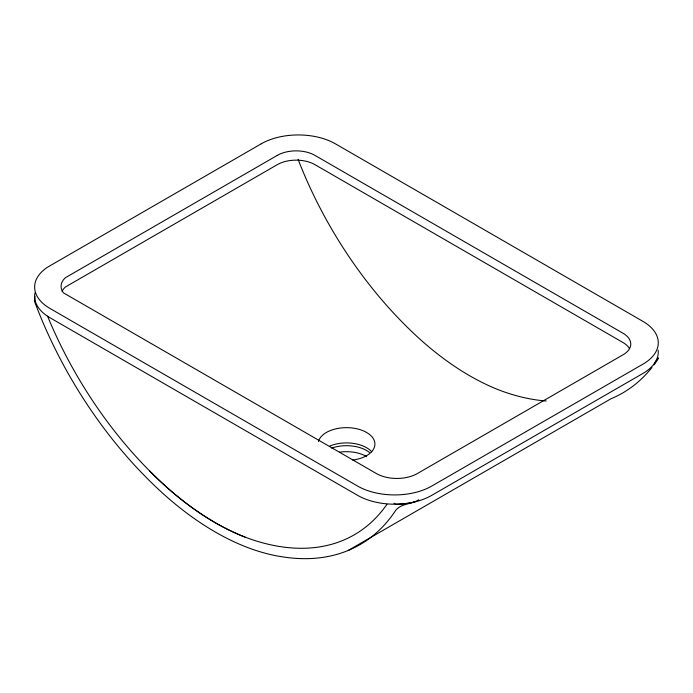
<?xml version="1.0" encoding="UTF-8"?>
<svg xmlns="http://www.w3.org/2000/svg" width="693" height="693" viewBox="0 0 693 693"><rect width="100%" height="100%" fill="white"/><g stroke="black" fill="none" stroke-linecap="round" stroke-linejoin="round"><path stroke-width="1.04" d="M34.867 296.361L34.65 301.672A298.995 172.626 60 0 0 147.245 478.439A273.042 157.64 60 0 0 283.212 556.947A298.995 172.626 60 0 0 395.807 510.178C401.585 503.257 411.755 504.409 418.797 499.766M654.287 363.808L658.133 357.709L658.35 358.584A298.995 172.626 60 0 1 653.941 364.873M348.284 550.415L610.828 398.847A298.995 172.626 60 0 0 651.948 367.455M393.988 503.213L395.807 504.27A52.443 30.275 0 0 0 415.064 501.923M62.067 291.355A27.902 16.112 0 0 1 65.359 287.023L277.33 164.639A26.568 15.341 0 0 1 314.908 164.639L623.033 342.541A26.386 15.229 0 0 1 629.469 348.605M658.159 350.147A52.443 30.275 0 0 1 642.905 373.458L431.756 495.339A52.443 30.275 0 0 1 357.597 495.339L50 317.758A52.443 30.275 0 0 1 34.979 292.905M546.179 400.996A287.586 166.043 60 0 1 499.722 390.272A261.694 151.091 60 0 1 404.236 324.151A287.586 166.043 60 0 1 298.111 159.407M318.433 441.493A28.413 16.407 0 0 1 347.392 427.659A28.413 16.407 0 0 1 374.792 442.515A28.413 16.407 0 0 1 352.694 460.065M329.799 446.041A28.413 16.407 0 0 1 371.82 451.862M386.971 504.27A287.586 166.043 60 0 1 245.235 537.188A261.694 151.091 60 0 1 149.757 471.067A287.604 166.051 60 0 1 47.557 316.164M245.235 537.17A261.711 151.1 60 0 1 149.757 471.049M339.431 452.2A28.413 16.407 0 0 1 366.588 456.488M331.652 448.111A28.413 16.407 0 0 1 369.49 452.451M261.226 143.815L47.427 267.247A52.443 30.275 0 0 0 50 308.472L357.597 486.062A52.443 30.275 0 0 0 431.756 486.062L642.905 364.18A52.443 30.275 0 0 0 642.905 321.353L335.395 143.815A52.443 30.275 0 0 0 261.226 143.815M277.33 155.362L65.359 277.746A27.902 16.112 0 0 0 63.505 292.896L376.394 473.544A28.967 16.727 0 0 0 417.368 473.544L623.033 354.799A26.386 15.229 0 0 0 623.033 333.255L314.908 155.362A26.568 15.341 0 0 0 277.33 155.362"/></g></svg>
